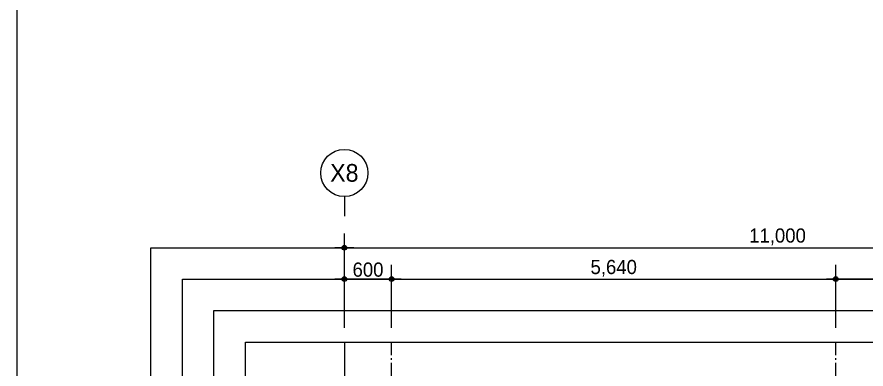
# Model space of a CAD drawing. Header units: millimetres. Extents: x 252711992 to 505989238, y 504776675 to 1009617600.
# Drawn here: x 253360092 to 253370873, y 504813590 to 504818065 of the extents above; entities that cross this region are included whole.
import ezdxf
from ezdxf.enums import TextEntityAlignment as Align
from ezdxf.xclip import XClip

# ---------------------------------------------------------------- set-up
doc = ezdxf.new("R2010")
doc.units = ezdxf.units.MM
doc.header["$XCLIPFRAME"] = 0
doc.linetypes.add('CEN', pattern=[35, 30, -2, 1, -2])
for name, color, linetype in [('$ZCDB_AUDIT_GENERATED_600D18', 7, 'Continuous'), ('4A.TEC CEN', 1, 'CEN'), ('4A.TEC TEXT 2', 3, 'Continuous'), ('4A.TEC 심볼', 7, 'Continuous')]:
    doc.layers.add(name, color=color, linetype=linetype)
doc.layers.add('DEFPOINT', color=135, linetype='Continuous', plot=False)
doc.styles.add('GHS', font='malgun.ttf')
doc.styles.add('나눔고딕', font='')
doc.styles.add('울릉도L', font='')
doc.styles.get('나눔고딕').set_extended_font_data('Dotum')
doc.styles.get('울릉도L').set_extended_font_data('Dotum')
doc.dimstyles.new('DIM_600(외부치수)', dxfattribs={"dimscale": 400, "dimtxt": 3.3, "dimasz": 1, "dimexe": 2, "dimexo": 2, "dimgap": 1, "dimtad": 1, "dimdec": 0, "dimdsep": 46, "dimlunit": 6, "dimtxsty": '나눔고딕', "dimblk1": 'DIMDOT', "dimblk2": 'DIMDOT', "dimsah": 1, "dimcen": 2.5, "dimdle": 1.5, "dimclrd": 8, "dimclre": 8, "dimclrt": 3, "dimadec": 0, "dimazin": 0, "dimtfac": 1, "dimtdec": 0, "dimtix": 1, "dimtmove": 2, "dimatfit": 3, "dimldrblk": 'DIMDOT', "dimfxl": 1, "dimtvp": 1, "dimtolj": 1, "dimtzin": 0, "dimarcsym": 0})

# ---------------------------------------------------------------- blocks, each defined once
blk = doc.blocks.new('dwgFD3B')
at = {"layer": '4A.TEC CEN', "color": 250, "ltscale": 500, "elevation": -3333.33}
blk.add_lwpolyline([(241807.63, -39163.16), (241807.63, -267000)], dxfattribs=at)
blk = doc.blocks.new('DIMDOT')
at = {"color": 0}
blk.add_line((-2, 0), (2, 0), dxfattribs=at)
for radius in [0.5, 0.25]:
    blk.add_circle((0, 0), radius, dxfattribs=at)
blk = doc.blocks.new('*D441')
at = {"layer": '$ZCDB_AUDIT_GENERATED_600D18', "color": 8, "lineweight": -2, "transparency": 16777216}
for p, q in [((253364249, 504814112), (253364249, 504815312)), ((253375249, 504814112), (253375249, 504815312)), ((253364309, 504815132), (253375189, 504815132))]:
    blk.add_line(p, q, dxfattribs=at)
at = {"layer": 'Defpoints', "color": 0, "transparency": 16777216}
for p in [(253375249, 504815132), (253364249, 504813932, 0), (253375249, 504813932)]:
    blk.add_point(p, dxfattribs=at)
at = {"layer": '$ZCDB_AUDIT_GENERATED_600D18', "color": 8, "lineweight": -2, "transparency": 16777216, "xscale": 60, "yscale": 60, "zscale": 60, "rotation": 180}
blk.add_blockref('DIMDOT', (253364249, 504815132), dxfattribs=at)
at = {"layer": '$ZCDB_AUDIT_GENERATED_600D18', "color": 8, "lineweight": -2, "transparency": 16777216, "xscale": 60, "yscale": 60, "zscale": 60}
blk.add_blockref('DIMDOT', (253375249, 504815132), dxfattribs=at)
at = {"layer": '$ZCDB_AUDIT_GENERATED_600D18', "color": 3, "transparency": 16777216, "insert": (253369749, 504815270), "char_height": 180, "attachment_point": 5, "style": '나눔고딕'}
blk.add_mtext('\\A1;11,000', dxfattribs=at)
blk = doc.blocks.new('*D443')
at = {"layer": '$ZCDB_AUDIT_GENERATED_600D18', "color": 8, "lineweight": -2, "transparency": 16777216}
for p, q in [((253364249, 504814112), (253364249, 504814912)), ((253364849, 504814112), (253364849, 504814912)), ((253364789, 504814732), (253364309, 504814732))]:
    blk.add_line(p, q, dxfattribs=at)
at = {"layer": 'Defpoints', "color": 0, "transparency": 16777216}
for p in [(253364249, 504814732), (253364249, 504813932, 39667), (253364849, 504813932, 34667)]:
    blk.add_point(p, dxfattribs=at)
at = {"layer": '$ZCDB_AUDIT_GENERATED_600D18', "color": 8, "lineweight": -2, "transparency": 16777216, "xscale": 60, "yscale": 60, "zscale": 60, "rotation": 180}
blk.add_blockref('DIMDOT', (253364249, 504814732), dxfattribs=at)
at = {"layer": '$ZCDB_AUDIT_GENERATED_600D18', "color": 8, "lineweight": -2, "transparency": 16777216, "xscale": 60, "yscale": 60, "zscale": 60}
blk.add_blockref('DIMDOT', (253364849, 504814732), dxfattribs=at)
at = {"layer": '$ZCDB_AUDIT_GENERATED_600D18', "color": 3, "transparency": 16777216, "insert": (253364549, 504814852), "char_height": 180, "attachment_point": 5, "style": '나눔고딕'}
blk.add_mtext('\\A1;600', dxfattribs=at)
blk = doc.blocks.new('*D445')
at = {"layer": '$ZCDB_AUDIT_GENERATED_600D18', "color": 8, "lineweight": -2, "transparency": 16777216}
for p, q in [((253364849, 504814112), (253364849, 504814912)), ((253370489, 504814112), (253370489, 504814912)), ((253364909, 504814732), (253370429, 504814732))]:
    blk.add_line(p, q, dxfattribs=at)
at = {"layer": 'Defpoints', "color": 0, "transparency": 16777216}
for p in [(253370489, 504814732), (253364849, 504813932, 34667), (253370489, 504813932, 81667)]:
    blk.add_point(p, dxfattribs=at)
at = {"layer": '$ZCDB_AUDIT_GENERATED_600D18', "color": 8, "lineweight": -2, "transparency": 16777216, "xscale": 60, "yscale": 60, "zscale": 60, "rotation": 180}
blk.add_blockref('DIMDOT', (253364849, 504814732), dxfattribs=at)
at = {"layer": '$ZCDB_AUDIT_GENERATED_600D18', "color": 8, "lineweight": -2, "transparency": 16777216, "xscale": 60, "yscale": 60, "zscale": 60}
blk.add_blockref('DIMDOT', (253370489, 504814732), dxfattribs=at)
at = {"layer": '$ZCDB_AUDIT_GENERATED_600D18', "color": 3, "transparency": 16777216, "insert": (253367669, 504814870), "char_height": 180, "attachment_point": 5, "style": '나눔고딕'}
blk.add_mtext('\\A1;5,640', dxfattribs=at)
blk = doc.blocks.new('*D446')
at = {"layer": '$ZCDB_AUDIT_GENERATED_600D18', "color": 8, "lineweight": -2, "transparency": 16777216}
for p, q in [((253370489, 504814112), (253370489, 504814912)), ((253372939, 504814112), (253372939, 504814912)), ((253372879, 504814732), (253370549, 504814732))]:
    blk.add_line(p, q, dxfattribs=at)
at = {"layer": 'Defpoints', "color": 0, "transparency": 16777216}
for p in [(253370489, 504814732), (253370489, 504813932, 81667), (253372939, 504813932, 61250)]:
    blk.add_point(p, dxfattribs=at)
at = {"layer": '$ZCDB_AUDIT_GENERATED_600D18', "color": 8, "lineweight": -2, "transparency": 16777216, "xscale": 60, "yscale": 60, "zscale": 60, "rotation": 180}
blk.add_blockref('DIMDOT', (253370489, 504814732), dxfattribs=at)
at = {"layer": '$ZCDB_AUDIT_GENERATED_600D18', "color": 8, "lineweight": -2, "transparency": 16777216, "xscale": 60, "yscale": 60, "zscale": 60}
blk.add_blockref('DIMDOT', (253372939, 504814732), dxfattribs=at)
at = {"layer": '$ZCDB_AUDIT_GENERATED_600D18', "color": 3, "transparency": 16777216, "insert": (253371714, 504814870), "char_height": 180, "attachment_point": 5, "style": '나눔고딕'}
blk.add_mtext('\\A1;2,450', dxfattribs=at)
blk = doc.blocks.new('ccs122')
at = {"layer": '4A.TEC 심볼'}
blk.add_line((0, 8), (0, 3), dxfattribs=at)
blk.add_circle((0, 14), 6, dxfattribs=at)
at = {"layer": '4A.TEC TEXT 2', "color": 3, "style": 'GHS'}
blk.add_attdef('NO', text='', height=4.5, dxfattribs=at).set_placement((-0.01, 14.02), align=Align.MIDDLE_CENTER)

msp = doc.modelspace()

# ---------------------------------------------------------------- linework, layer by layer
at = {"layer": '4A.TEC CEN', "ltscale": 20}
for p, q in [((253364848.77, 504807467.16, 1666.67), (253364848.77, 504813932.16, 1666.67)), ((253370488.77, 504807467.16, 1666.67), (253370488.77, 504813932.16, 1666.67))]:
    msp.add_line(p, q, dxfattribs=at)
at = {"layer": 'DEFPOINT'}
msp.add_line((253360091.54, 504831962.29, 3333.33), (253360091.54, 504804712.29, 3333.33), dxfattribs=at)
at = {"layer": 'DEFPOINT', "elevation": 3333.33}
for points in [[(253361792.67, 504815132.16), (253377503.05, 504815132.16), (253377503.05, 504806267.16), (253361792.67, 504806267.16)], [(253362192.67, 504814732.16), (253377103.05, 504814732.16), (253377103.05, 504806667.16), (253362192.67, 504806667.16)], [(253362592.67, 504814332.16), (253376703.05, 504814332.16), (253376703.05, 504807067.16), (253362592.67, 504807067.16)], [(253362992.67, 504813932.16), (253376303.05, 504813932.16), (253376303.05, 504807467.16), (253362992.67, 504807467.16)]]:
    msp.add_lwpolyline(points, close=True, dxfattribs=at)

# ---------------------------------------------------------------- block references
ref = msp.add_blockref('dwgFD3B', (253122441.15, 504978898.98, -4999.1))
XClip(ref).set_block_clipping_path([(240551.5187525749, -171431.8169597387), (253861.8992676735, -164966.8169609308)])
at = {"layer": '4A.TEC 심볼'}
ref = msp.add_blockref('ccs122', (253364248.78, 504815382.16, -7764.32), dxfattribs=dict(at, xscale=49.99999977496833, yscale=49.99999977496833, zscale=49.99999977496833))
ref.add_attrib('NO', 'X8', dxfattribs={"layer": '0', "color": 3, "height": 225, "style": '울릉도L'}).set_placement((253364248.47, 504816083.06, -7764.32), align=Align.MIDDLE_CENTER)

# ---------------------------------------------------------------- dimensions: what is measured, and where the dimension line sits
at = {"layer": '$ZCDB_AUDIT_GENERATED_600D18'}
for base, p1, p2, picture, middle in [((253375248.78, 504815132.16, -7764.32), (253364248.78, 504813932.16, -7764.32), (253375248.78, 504813932.16, -7764.32), '*D441', (253369748.78, 504815269.62, -7764.32)), ((253370488.77, 504814732.16, -7764.32), (253364848.77, 504813932.16, 26902.34), (253370488.77, 504813932.16, 73902.34), '*D445', (253367668.77, 504814869.62, -7764.32))]:
    dim = msp.add_linear_dim(base=base, p1=p1, p2=p2, dimstyle='DIM_600(외부치수)', override={"dimscale": 300, "dimtxt": 0.6, "dimasz": 0.2, "dimexe": 0.6, "dimexo": 0.6, "dimgap": 0.1, "dimdec": 1, "dimblk1": 'DIMDOT', "dimblk2": 'DIMDOT', "dimdle": 0.5}, dxfattribs=at)
    dim.commit()
    dim.dimension.update_dxf_attribs({"geometry": picture, "text_midpoint": middle})
for base, p1, p2, picture, middle in [((253364248.78, 504814732.16, -7764.32), (253364848.77, 504813932.16, 26902.34), (253364248.78, 504813932.16, 31902.33), '*D443', (253364548.77, 504814852.28, -7764.32)), ((253370488.77, 504814732.16, -7764.32), (253372938.77, 504813932.16, 53485.68), (253370488.77, 504813932.16, 73902.34), '*D446', (253371713.77, 504814869.62, -7764.32))]:
    dim = msp.add_linear_dim(base=base, p1=p1, p2=p2, angle=180, dimstyle='DIM_600(외부치수)', override={"dimscale": 300, "dimtxt": 0.6, "dimasz": 0.2, "dimexe": 0.6, "dimexo": 0.6, "dimgap": 0.1, "dimdec": 1, "dimblk1": 'DIMDOT', "dimblk2": 'DIMDOT', "dimdle": 0.5}, dxfattribs=at)
    dim.commit()
    dim.dimension.update_dxf_attribs({"geometry": picture, "text_midpoint": middle})

doc.saveas('drawing.dxf')
